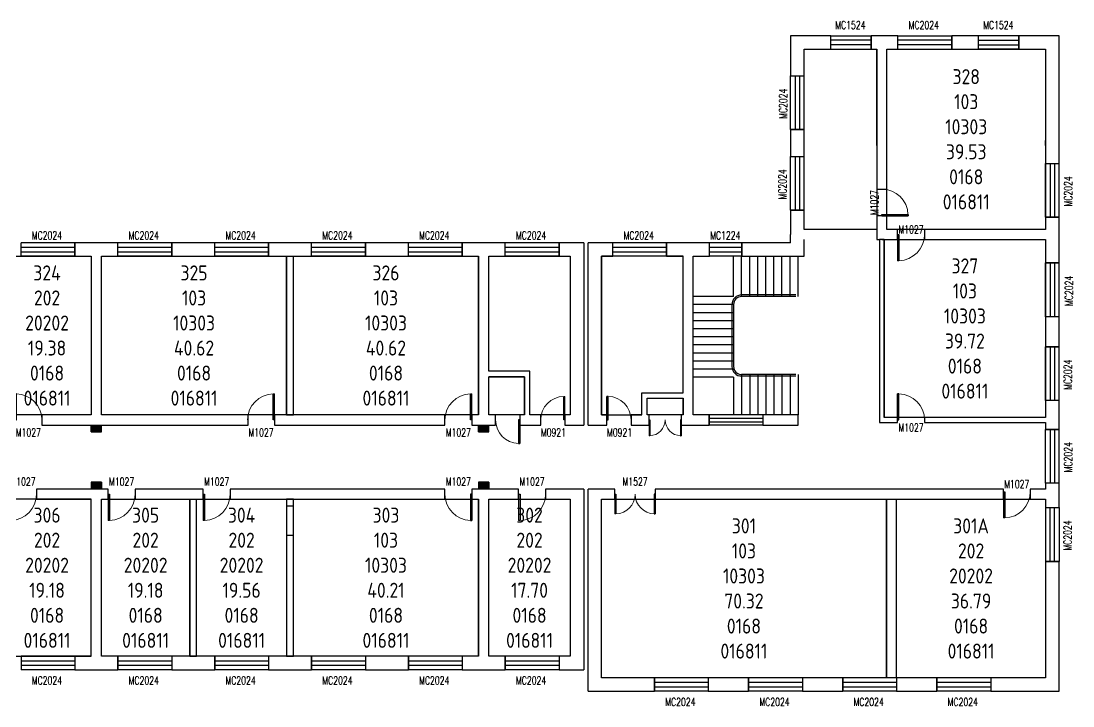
# Model space of a CAD drawing. Extents: x 249990 to 340609, y 91191 to 121643.
# Drawn here: x 301501 to 340609, y 91191 to 116668 of the extents above; entities that cross this region are included whole.
import ezdxf

# ---------------------------------------------------------------- set-up
doc = ezdxf.new("R2010")
doc.units = 0
doc.header["$LTSCALE"] = 1000
doc.header["$MEASUREMENT"] = 0
for name, color, linetype in [('body', 30, 'Continuous'), ('RM', 4, 'Continuous'), ('RM$', 5, 'Continuous'), ('RM$TXT', 5, 'Continuous')]:
    doc.layers.add(name, color=color, linetype=linetype)
doc.layers.get('0').freeze()
doc.styles.add('_TCH_WINDOW', font='SIMPLEX', dxfattribs={"height": 3.5, "bigfont": 'GBCBIG'})
doc.styles.add('HZ', font='gbenor.shx', dxfattribs={"bigfont": 'hztxt.shx'})

# ---------------------------------------------------------------- blocks, each defined once
blk = doc.blocks.new('$TCHSYS$WIN2D')
for p, q in [((-0.5, 0.5), (0.5, 0.5)), ((-0.5, 0.5), (-0.5, -0.5)), ((0.5, 0.5), (0.5, -0.5)), ((0.5, 0.167), (-0.5, 0.167)), ((0.5, -0.167), (-0.5, -0.167)), ((-0.5, -0.5), (0.5, -0.5))]:
    blk.add_line(p, q)
blk = doc.blocks.new('$DorLib2D$00000002')
for p, q in [((-0.5, 0), (-0.5, 0.4875)), ((-0.475, 0.4875), (-0.5, 0.4875)), ((-0.475, 0), (-0.475, 0.4875)), ((0.475, 0), (0.475, 0.4875)), ((0.475, 0.4875), (0.5, 0.4875)), ((0.5, 0), (0.5, 0.4875)), ((-0.5, 0), (-0.475, 0)), ((0.5, 0), (0.475, 0))]:
    blk.add_line(p, q)
at = {"lineweight": 13}
for centre, start, end in [((-0.4875, 0), 0, 88.53072), ((0.4875, 0), 91.46928, 180)]:
    blk.add_arc(centre, 0.4875, start, end, dxfattribs=at)
blk = doc.blocks.new('$DorLib2D$00000001')
for p, q in [((0.45, 0.975), (0.5, 0.975)), ((0.45, 0), (0.45, 0.975)), ((0.5, 0), (0.5, 0.975)), ((0.5, 0), (0.45, 0))]:
    blk.add_line(p, q)
at = {"lineweight": 13}
blk.add_arc((0.475, 0), 0.975, 91.4693, 180, dxfattribs=at)

msp = doc.modelspace()

# ---------------------------------------------------------------- hatches: boundary and pattern name
at = {"layer": 'body'}
for points in [[(304491, 101389), (304491, 101639), (304111, 101639), (304111, 101389)], [(318891, 101389), (318891, 101639), (318511, 101639), (318511, 101389)], [(304111, 99510), (304111, 99259), (304491, 99259), (304491, 99510)], [(318511, 99510), (318511, 99259), (318891, 99259), (318891, 99510)]]:
    msp.add_hatch(color=30, dxfattribs=at).paths.add_polyline_path(points)

# ---------------------------------------------------------------- linework, layer by layer
at = {"layer": 'body', "color": 30}
for p, q in [((331601, 116119), (330111, 116119)), ((330111, 116119), (330111, 114629)), ((331601, 115619), (331601, 116119)), ((333501, 116119), (333101, 116119)), ((333101, 116119), (333101, 115619)), ((334101, 116119), (333501, 116119)), ((334101, 115619), (334101, 116119)), ((337101, 116119), (336101, 116119)), ((336101, 116119), (336101, 115619)), ((337101, 115619), (337101, 116119)), ((340091, 116119), (338601, 116119)), ((338601, 116119), (338601, 115619)), ((340091, 111369), (340091, 116119)), ((330611, 115619), (331601, 115619)), ((330611, 114629), (330611, 115619)), ((333101, 115619), (333311, 115619)), ((333311, 112219), (333311, 115619)), ((333691, 115619), (334101, 115619)), ((333691, 112219), (333691, 115619)), ((336101, 115619), (337101, 115619)), ((338601, 115619), (339591, 115619)), ((339591, 115619), (339591, 111369)), ((330111, 114629), (330611, 114629)), ((330611, 112629), (330111, 112629)), ((330111, 112629), (330111, 111629)), ((330611, 111629), (330611, 112629)), ((330611, 112039), (330611, 112219)), ((333311, 112039), (333311, 112219)), ((333311, 112039), (333311, 110419)), ((333691, 110419), (333691, 112039)), ((339591, 112039), (339591, 112219)), ((330111, 111629), (330611, 111629)), ((339591, 111369), (340091, 111369)), ((333311, 110419), (333691, 110419)), ((330611, 109629), (330111, 109629)), ((330111, 109629), (330111, 108729)), ((330611, 108919), (330611, 109629)), ((333691, 109419), (333311, 109419)), ((333311, 109419), (333311, 108919)), ((333691, 108919), (333691, 109419)), ((340091, 109369), (339591, 109369)), ((339591, 109369), (339591, 108919)), ((340091, 108729), (340091, 109369)), ((330111, 108419), (330111, 108729)), ((333311, 108919), (333311, 108539)), ((334091, 108919), (333691, 108919)), ((334091, 108539), (334091, 108919)), ((339591, 108919), (335091, 108919)), ((335091, 108919), (335091, 108539)), ((340091, 107669), (340091, 108729)), ((304301, 108419), (303501, 108419)), ((303501, 108419), (303501, 107919)), ((305101, 108419), (304301, 108419)), ((305101, 107919), (305101, 108419)), ((308701, 108419), (307101, 108419)), ((307101, 108419), (307101, 107919)), ((308701, 107919), (308701, 108419)), ((312301, 108419), (310701, 108419)), ((310701, 108419), (310701, 107919)), ((312301, 107919), (312301, 108419)), ((315901, 108419), (314301, 108419)), ((314301, 108419), (314301, 107919)), ((315901, 107919), (315901, 108419)), ((318701, 108419), (317901, 108419)), ((317901, 108419), (317901, 107919)), ((319501, 108419), (318701, 108419)), ((319501, 107919), (319501, 108419)), ((322421, 108419), (321501, 108419)), ((321501, 108419), (321501, 107919)), ((322421, 108419), (322421, 101639)), ((322581, 101639), (322581, 108419)), ((323501, 108419), (322581, 108419)), ((323501, 107919), (323501, 108419)), ((326301, 108419), (325501, 108419)), ((325501, 108419), (325501, 107919)), ((327101, 108419), (326301, 108419)), ((327101, 107919), (327101, 108419)), ((330111, 108419), (328301, 108419)), ((328301, 108419), (328301, 107919)), ((330611, 107919), (330611, 108539)), ((333311, 108539), (333411, 108539)), ((333411, 108539), (333411, 101739)), ((333591, 108539), (333411, 108539)), ((333501, 108539), (334091, 108539)), ((333591, 108539), (333591, 101919)), ((335091, 108539), (339591, 108539)), ((339591, 108539), (339591, 107669)), ((303501, 107919), (304111, 107919)), ((304111, 107919), (304111, 102269)), ((304491, 107919), (305101, 107919)), ((304491, 102269), (304491, 107919)), ((307101, 107919), (308701, 107919)), ((310701, 107919), (312301, 107919)), ((311376, 102019), (311376, 107919)), ((311376, 107919), (311626, 107919)), ((311626, 102019), (311626, 107919)), ((314301, 107919), (315901, 107919)), ((317901, 107919), (318511, 107919)), ((318511, 103539), (318511, 107919)), ((318891, 107919), (319501, 107919)), ((318891, 103639), (318891, 107919)), ((321501, 107919), (321921, 107919)), ((321921, 107919), (321921, 102019)), ((323081, 102019), (323081, 107919)), ((323081, 107919), (323501, 107919)), ((325501, 107919), (326111, 107919)), ((326111, 102839), (326111, 107919)), ((326491, 107919), (327101, 107919)), ((326491, 102739), (326491, 107919)), ((327991, 106419), (327991, 107919)), ((328291, 106419), (328291, 107919)), ((328301, 107919), (330611, 107919)), ((328591, 106419), (328591, 107919)), ((328891, 106419), (328891, 107919)), ((329191, 106419), (329191, 107919)), ((329491, 106419), (329491, 107919)), ((329791, 106419), (329791, 107919)), ((330091, 106419), (330091, 107919)), ((330391, 106419), (330391, 107919)), ((339591, 107669), (340091, 107669)), ((327991, 106419), (326491, 106419)), ((330311, 106479), (328291, 106479)), ((330311, 106419), (328291, 106419)), ((327991, 106119), (326491, 106119)), ((327931, 106119), (327931, 103819)), ((327991, 106119), (327991, 103819)), ((327991, 105819), (326491, 105819)), ((340091, 105669), (339591, 105669)), ((339591, 105669), (339591, 105098)), ((340091, 105098), (340091, 105669)), ((327991, 105519), (326491, 105519)), ((327991, 105219), (326491, 105219)), ((327991, 104919), (326491, 104919)), ((333591, 105148), (333591, 105048)), ((339591, 105098), (339591, 104549)), ((340091, 104549), (340091, 105098)), ((327991, 104619), (326491, 104619)), ((339591, 104549), (340091, 104549)), ((327991, 104319), (326491, 104319)), ((320417, 103639), (318891, 103639)), ((320417, 102019), (320417, 103639)), ((327991, 104019), (326491, 104019)), ((327991, 103719), (326491, 103719)), ((318511, 102019), (318511, 103539)), ((318891, 102019), (318891, 103439)), ((320217, 103439), (318891, 103439)), ((320217, 102019), (320217, 103439)), ((327991, 103419), (326491, 103419)), ((327991, 103419), (327991, 102019)), ((330311, 103519), (328291, 103519)), ((328291, 103519), (328291, 102019)), ((330311, 103459), (328291, 103459)), ((328591, 103519), (328591, 102019)), ((328891, 103519), (328891, 102019)), ((329191, 103519), (329191, 102019)), ((329491, 103519), (329491, 102019)), ((329791, 103519), (329791, 102019)), ((330091, 103519), (330091, 102019)), ((330391, 103519), (330391, 102019)), ((324584, 102019), (324584, 102839)), ((324584, 102839), (326111, 102839)), ((324784, 102019), (324784, 102639)), ((324784, 102639), (326111, 102639)), ((326111, 102019), (326111, 102639)), ((326491, 102019), (326491, 102739)), ((340091, 102549), (339591, 102549)), ((339591, 102549), (339591, 101919)), ((340091, 101829), (340091, 102549)), ((304111, 102269), (304111, 102019)), ((304491, 102019), (304491, 102269)), ((304111, 102019), (302276, 102019)), ((302276, 102019), (302276, 101639)), ((310033, 102019), (304491, 102019)), ((309944, 101639), (309944, 102019)), ((317261, 102019), (310876, 102019)), ((310926, 102019), (310926, 101639)), ((311376, 102019), (311626, 102019)), ((317261, 101639), (317261, 102019)), ((318511, 102019), (318261, 102019)), ((318261, 102019), (318261, 101639)), ((319142, 102019), (318891, 102019)), ((319142, 101639), (319142, 102019)), ((320217, 102019), (320042, 102019)), ((320042, 102019), (320042, 101639)), ((320821, 102019), (320417, 102019)), ((320821, 101639), (320821, 102019)), ((321921, 102019), (321721, 102019)), ((321721, 102019), (321721, 101639)), ((323281, 102019), (323081, 102019)), ((323281, 101639), (323281, 102019)), ((324584, 102019), (324181, 102019)), ((324181, 102019), (324181, 101639)), ((324847, 102019), (324784, 102019)), ((324847, 101639), (324847, 102019)), ((326111, 102019), (326047, 102019)), ((326047, 102019), (326047, 101639)), ((327083, 102019), (326491, 102019)), ((327083, 101639), (327083, 102019)), ((330391, 102019), (329083, 102019)), ((329083, 102019), (329083, 101639)), ((330391, 101639), (330391, 102019)), ((333411, 101739), (334091, 101739)), ((334091, 101919), (333591, 101919)), ((334091, 101739), (334091, 101919)), ((339591, 101919), (335091, 101919)), ((335091, 101919), (335091, 101739)), ((335091, 101739), (339591, 101739)), ((339591, 101739), (339591, 101479)), ((340091, 101479), (340091, 101829)), ((302276, 101639), (304111, 101639)), ((304111, 101389), (304111, 101639)), ((304111, 101639), (304491, 101639)), ((304111, 101639), (304491, 101639)), ((304111, 101389), (304491, 101389)), ((304301, 101639), (309944, 101639)), ((304491, 101389), (304491, 101639)), ((310926, 101639), (311050, 101639)), ((311050, 101639), (317261, 101639)), ((318261, 101639), (318701, 101639)), ((318511, 101389), (318511, 101639)), ((318511, 101639), (318891, 101639)), ((318511, 101389), (318891, 101389)), ((318701, 101639), (319142, 101639)), ((318891, 101389), (318891, 101639)), ((320042, 101639), (320317, 101639)), ((320317, 101639), (320821, 101639)), ((321721, 101639), (322421, 101639)), ((322581, 101639), (323281, 101639)), ((324181, 101639), (324684, 101639)), ((324684, 101639), (324847, 101639)), ((326047, 101639), (326301, 101639)), ((326301, 101639), (327083, 101639)), ((329083, 101639), (330391, 101639)), ((339591, 101479), (340091, 101479)), ((304111, 99510), (304111, 99259)), ((304491, 99510), (304111, 99510)), ((304491, 99510), (304491, 99259)), ((318511, 99510), (318511, 99259)), ((318891, 99510), (318511, 99510)), ((318891, 99510), (318891, 99259)), ((340091, 99479), (339591, 99479)), ((339591, 99479), (339591, 99259)), ((340091, 99069), (340091, 99479)), ((304301, 99259), (302076, 99259)), ((302076, 99259), (302076, 98879)), ((304491, 99259), (304111, 99259)), ((304741, 99259), (304301, 99259)), ((304741, 98879), (304741, 99259)), ((308276, 99259), (305741, 99259)), ((305741, 99259), (305741, 98879)), ((308276, 98879), (308276, 99259)), ((317261, 99259), (309276, 99259)), ((309276, 99259), (309276, 98879)), ((317261, 98879), (317261, 99259)), ((318701, 99259), (318261, 99259)), ((318261, 99259), (318261, 98879)), ((318891, 99259), (318511, 99259)), ((320001, 99259), (318701, 99259)), ((320001, 98879), (320001, 99259)), ((322421, 99259), (321001, 99259)), ((321001, 99259), (321001, 98879)), ((322421, 99259), (322421, 92539)), ((322581, 91739), (322581, 99259)), ((323581, 99259), (322581, 99259)), ((323581, 98879), (323581, 99259)), ((337521, 99259), (325081, 99259)), ((325081, 99259), (325081, 98879)), ((338021, 99259), (337521, 99259)), ((338021, 98879), (338021, 99259)), ((339591, 99259), (339021, 99259)), ((339021, 99259), (339021, 98879)), ((340091, 98569), (340091, 99069)), ((302076, 98879), (304111, 98879)), ((304111, 93039), (304111, 98879)), ((304491, 93039), (304491, 98879)), ((304491, 98879), (304741, 98879)), ((305741, 98879), (308276, 98879)), ((307776, 93039), (307776, 98879)), ((307776, 98879), (308026, 98879)), ((308026, 93039), (308026, 98879)), ((309276, 98879), (317261, 98879)), ((311376, 98879), (311376, 98629)), ((311626, 98879), (311376, 98879)), ((311376, 98629), (311626, 98629)), ((311376, 98629), (311376, 97529)), ((311626, 98629), (311626, 98879)), ((311626, 97529), (311626, 98629)), ((318261, 98879), (318511, 98879)), ((318511, 93039), (318511, 98879)), ((318891, 93039), (318891, 98879)), ((318891, 98879), (320001, 98879)), ((321001, 98879), (321921, 98879)), ((321921, 98879), (321921, 93039)), ((323081, 92239), (323081, 98879)), ((323081, 98879), (323581, 98879)), ((325081, 98879), (337521, 98879)), ((333671, 92239), (333671, 98879)), ((334051, 92239), (334051, 98879)), ((337521, 98879), (338021, 98879)), ((339021, 98879), (339591, 98879)), ((339591, 98879), (339591, 98569)), ((339591, 98569), (340091, 98569)), ((311626, 97529), (311376, 97529)), ((311376, 97529), (311376, 93039)), ((311626, 93039), (311626, 97529)), ((340091, 96569), (339591, 96569)), ((339591, 96569), (339591, 92239)), ((340091, 91739), (340091, 96569)), ((304111, 93039), (303501, 93039)), ((303501, 93039), (303501, 92539)), ((305101, 93039), (304491, 93039)), ((305101, 92539), (305101, 93039)), ((307901, 93039), (307101, 93039)), ((307101, 93039), (307101, 92539)), ((307776, 93039), (308026, 93039)), ((308701, 93039), (307901, 93039)), ((308701, 92539), (308701, 93039)), ((312301, 93039), (310701, 93039)), ((310701, 93039), (310701, 92539)), ((311376, 93039), (311626, 93039)), ((312301, 92539), (312301, 93039)), ((315901, 93039), (314301, 93039)), ((314301, 93039), (314301, 92539)), ((315901, 92539), (315901, 93039)), ((318511, 93039), (317901, 93039)), ((317901, 93039), (317901, 92539)), ((319501, 93039), (318891, 93039)), ((319501, 92539), (319501, 93039)), ((321921, 93039), (321501, 93039)), ((321501, 93039), (321501, 92539)), ((303501, 92539), (304301, 92539)), ((304301, 92539), (305101, 92539)), ((307101, 92539), (307776, 92539)), ((307776, 92539), (307776, 92539)), ((307776, 92539), (308026, 92539)), ((308026, 92539), (308701, 92539)), ((308026, 92539), (308026, 92539)), ((310701, 92539), (312301, 92539)), ((314301, 92539), (315901, 92539)), ((317901, 92539), (318701, 92539)), ((318701, 92539), (319501, 92539)), ((321501, 92539), (322421, 92539)), ((325051, 92239), (323081, 92239)), ((325051, 91739), (325051, 92239)), ((328551, 92239), (327051, 92239)), ((327051, 92239), (327051, 91739)), ((328551, 91739), (328551, 92239)), ((332051, 92239), (330551, 92239)), ((330551, 92239), (330551, 91739)), ((332051, 91739), (332051, 92239)), ((335551, 92239), (334051, 92239)), ((334051, 92239), (334051, 91739)), ((335551, 91739), (335551, 92239)), ((339591, 92239), (337551, 92239)), ((337551, 92239), (337551, 91739)), ((322581, 91739), (325051, 91739)), ((327051, 91739), (328551, 91739)), ((330551, 91739), (332051, 91739)), ((334051, 91739), (335551, 91739)), ((337551, 91739), (340091, 91739))]:
    msp.add_line(p, q, dxfattribs=at)
for centre, radius, start, end in [((328291, 106119), 360, 90, 180), ((328291, 106119), 300, 90, 180), ((328291, 103819), 360, 180, 270), ((328291, 103819), 300, 180, 270)]:
    msp.add_arc(centre, radius, start, end, dxfattribs=at)
at = {"layer": 'RM'}
for points in [[(330611, 115619), (333311, 115619), (333311, 108919), (330611, 108919)], [(318891, 107919), (321921, 107919), (321921, 102019), (320417, 102019), (320417, 103639), (318891, 103639)], [(324584, 102019), (324584, 102839), (326111, 102839), (326111, 107919), (323081, 107919), (323081, 102019)], [(318891, 103439), (320217, 103439), (320217, 102019), (318891, 102019)], [(324784, 102639), (326111, 102639), (326111, 102019), (324784, 102019)]]:
    msp.add_lwpolyline(points, close=True, dxfattribs=at)
at = {"layer": 'RM$'}
for points in [[(333691, 115619), (339591, 115619), (339591, 108919), (333691, 108919)], [(333591, 108539), (339591, 108539), (339591, 101919), (333591, 101919)], [(300826, 107919), (304111, 107919), (304111, 102019), (300826, 102019)], [(304491, 107919), (311376, 107919), (311376, 102019), (304491, 102019)], [(311626, 107919), (318511, 107919), (318511, 102019), (311626, 102019)], [(304111, 98879), (300826, 98879), (300826, 93039), (304111, 93039)], [(304491, 98879), (307776, 98879), (307776, 93039), (304491, 93039)], [(308026, 98879), (311376, 98879), (311376, 93039), (308026, 93039)], [(311626, 98879), (318511, 98879), (318511, 93039), (311626, 93039)], [(318891, 98879), (321921, 98879), (321921, 93039), (318891, 93039)], [(323081, 98879), (333671, 98879), (333671, 92239), (323081, 92239)], [(334051, 98879), (339591, 98879), (339591, 92239), (334051, 92239)]]:
    msp.add_lwpolyline(points, close=True, dxfattribs=at)

# ---------------------------------------------------------------- block references
at = {"layer": 'body', "color": 30}
ref = msp.add_blockref('$TCHSYS$WIN2D', (332351, 115869), dxfattribs=dict(at, xscale=1500, yscale=-500, zscale=1500))
ref.add_attrib('A', 'MC1524', (331771, 116371), dxfattribs={"layer": '0', "height": 297.5, "style": '_TCH_WINDOW', "width": 0.705882})
ref = msp.add_blockref('$TCHSYS$WIN2D', (335101, 115869), dxfattribs=dict(at, xscale=2000, yscale=-500, zscale=2000, rotation=359.9999999999997))
ref.add_attrib('A', 'MC2024', (334501, 116371), dxfattribs={"layer": '0', "height": 297.5, "style": '_TCH_WINDOW', "width": 0.705882})
ref = msp.add_blockref('$TCHSYS$WIN2D', (337851, 115869), dxfattribs=dict(at, xscale=-1500, yscale=-500, zscale=-1500, rotation=359.9999999999997))
ref.add_attrib('A', 'MC1524', (337271, 116371), dxfattribs={"layer": '0', "height": 297.5, "style": '_TCH_WINDOW', "width": 0.705882})
ref = msp.add_blockref('$TCHSYS$WIN2D', (330361, 113629), dxfattribs=dict(at, xscale=2000, yscale=500, zscale=2000, rotation=90))
ref.add_attrib('A', 'MC2024', (329983, 113029), dxfattribs={"layer": '0', "height": 297.5, "rotation": 90, "style": '_TCH_WINDOW', "width": 0.705882})
ref = msp.add_blockref('$TCHSYS$WIN2D', (330361, 110629), dxfattribs=dict(at, xscale=2000, yscale=500, zscale=2000, rotation=90))
ref.add_attrib('A', 'MC2024', (329958, 110029), dxfattribs={"layer": '0', "height": 297.5, "rotation": 90, "style": '_TCH_WINDOW', "width": 0.705882})
ref = msp.add_blockref('$TCHSYS$WIN2D', (339841, 110369), dxfattribs=dict(at, xscale=-2000, yscale=-500, zscale=-2000, rotation=270))
ref.add_attrib('A', 'MC2024', (340579, 109769), dxfattribs={"layer": '0', "height": 297.5, "rotation": 90, "style": '_TCH_WINDOW', "width": 0.705882})
ref = msp.add_blockref('$DorLib2D$00000001', (333501, 109919), dxfattribs=dict(at, xscale=-1000, yscale=-1000, zscale=-1000, rotation=90))
ref.add_attrib('A', 'M1027', (333374, 109449), dxfattribs={"layer": '0', "height": 297.5, "rotation": 90, "style": '_TCH_WINDOW', "width": 0.705882})
ref = msp.add_blockref('$TCHSYS$WIN2D', (302501, 108169), dxfattribs=dict(at, xscale=-2000, yscale=-500, zscale=-2000))
ref.add_attrib('A', 'MC2024', (301901, 108546), dxfattribs={"layer": '0', "height": 297.5, "style": '_TCH_WINDOW', "width": 0.705882})
ref = msp.add_blockref('$TCHSYS$WIN2D', (306101, 108169), dxfattribs=dict(at, xscale=-2000, yscale=-500, zscale=-2000))
ref.add_attrib('A', 'MC2024', (305501, 108546), dxfattribs={"layer": '0', "height": 297.5, "style": '_TCH_WINDOW', "width": 0.705882})
ref = msp.add_blockref('$TCHSYS$WIN2D', (309701, 108169), dxfattribs=dict(at, xscale=-2000, yscale=-500, zscale=-2000))
ref.add_attrib('A', 'MC2024', (309101, 108546), dxfattribs={"layer": '0', "height": 297.5, "style": '_TCH_WINDOW', "width": 0.705882})
ref = msp.add_blockref('$TCHSYS$WIN2D', (313301, 108169), dxfattribs=dict(at, xscale=-2000, yscale=-500, zscale=-2000))
ref.add_attrib('A', 'MC2024', (312701, 108546), dxfattribs={"layer": '0', "height": 297.5, "style": '_TCH_WINDOW', "width": 0.705882})
ref = msp.add_blockref('$TCHSYS$WIN2D', (316901, 108169), dxfattribs=dict(at, xscale=-2000, yscale=-500, zscale=-2000))
ref.add_attrib('A', 'MC2024', (316301, 108546), dxfattribs={"layer": '0', "height": 297.5, "style": '_TCH_WINDOW', "width": 0.705882})
ref = msp.add_blockref('$TCHSYS$WIN2D', (320501, 108169), dxfattribs=dict(at, xscale=-2000, yscale=-500, zscale=-2000))
ref.add_attrib('A', 'MC2024', (319901, 108546), dxfattribs={"layer": '0', "height": 297.5, "style": '_TCH_WINDOW', "width": 0.705882})
ref = msp.add_blockref('$TCHSYS$WIN2D', (324501, 108169), dxfattribs=dict(at, xscale=-2000, yscale=-500, zscale=-2000))
ref.add_attrib('A', 'MC2024', (323901, 108546), dxfattribs={"layer": '0', "height": 297.5, "style": '_TCH_WINDOW', "width": 0.705882})
ref = msp.add_blockref('$TCHSYS$WIN2D', (327701, 108169), dxfattribs=dict(at, xscale=-1200, yscale=-500, zscale=-1200))
ref.add_attrib('A', 'MC1224', (327121, 108546), dxfattribs={"layer": '0', "height": 297.5, "style": '_TCH_WINDOW', "width": 0.705882})
ref = msp.add_blockref('$DorLib2D$00000001', (334591, 108729), dxfattribs=dict(at, xscale=-1000, yscale=-1000, zscale=-1000, rotation=359.9999999999997))
ref.add_attrib('A', 'M1027', (334121, 108766), dxfattribs={"layer": '0', "height": 297.5, "style": '_TCH_WINDOW', "width": 0.705882})
ref = msp.add_blockref('$TCHSYS$WIN2D', (339841, 106669), dxfattribs=dict(at, xscale=-2000, yscale=500, zscale=-2000, rotation=270))
ref.add_attrib('A', 'MC2024', (340609, 106069), dxfattribs={"layer": '0', "height": 297.5, "rotation": 90, "style": '_TCH_WINDOW', "width": 0.705882})
ref = msp.add_blockref('$TCHSYS$WIN2D', (339841, 103549), dxfattribs=dict(at, xscale=-2000, yscale=500, zscale=-2000, rotation=270))
ref.add_attrib('A', 'MC2024', (340571, 102949), dxfattribs={"layer": '0', "height": 297.5, "rotation": 90, "style": '_TCH_WINDOW', "width": 0.705882})
ref = msp.add_blockref('$DorLib2D$00000001', (301776, 101829), dxfattribs=dict(at, xscale=-1000, yscale=1000, zscale=-1000))
ref.add_attrib('A', 'M1027', (301306, 101216), dxfattribs={"layer": '0', "height": 297.5, "style": '_TCH_WINDOW', "width": 0.705882})
ref = msp.add_blockref('$DorLib2D$00000001', (310426, 101829), dxfattribs=dict(at, xscale=1000, yscale=1000, zscale=1000))
ref.add_attrib('A', 'M1027', (309956, 101216), dxfattribs={"layer": '0', "height": 297.5, "style": '_TCH_WINDOW', "width": 0.705882})
ref = msp.add_blockref('$DorLib2D$00000001', (317761, 101829), dxfattribs=dict(at, xscale=1000, yscale=1000, zscale=1000))
ref.add_attrib('A', 'M1027', (317291, 101216), dxfattribs={"layer": '0', "height": 297.5, "style": '_TCH_WINDOW', "width": 0.705882})
ref = msp.add_blockref('$DorLib2D$00000001', (321271, 101829), dxfattribs=dict(at, xscale=900, yscale=900, zscale=900))
ref.add_attrib('A', 'M0921', (320826, 101216), dxfattribs={"layer": '0', "height": 297.5, "style": '_TCH_WINDOW', "width": 0.705882})
ref = msp.add_blockref('$DorLib2D$00000001', (323731, 101829), dxfattribs=dict(at, xscale=-900, yscale=900, zscale=-900))
ref.add_attrib('A', 'M0921', (323286, 101216), dxfattribs={"layer": '0', "height": 297.5, "style": '_TCH_WINDOW', "width": 0.705882})
ref = msp.add_blockref('$DorLib2D$00000001', (334591, 101829), dxfattribs=dict(at, xscale=-1000, yscale=1000, zscale=-1000))
ref.add_attrib('A', 'M1027', (334121, 101396), dxfattribs={"layer": '0', "height": 297.5, "style": '_TCH_WINDOW', "width": 0.705882})
for name, p, xscale, yscale, zscale in [('$DorLib2D$00000001', (319592, 101829), 900, -900, 900), ('$DorLib2D$00000002', (325447, 101829), 1200, -1200, 1200), ('$TCHSYS$WIN2D', (328083, 101829), -2000, 380, -2000)]:
    msp.add_blockref(name, p, dxfattribs=dict(at, xscale=xscale, yscale=yscale, zscale=zscale))
ref = msp.add_blockref('$TCHSYS$WIN2D', (339841, 100479), dxfattribs=dict(at, xscale=-2000, yscale=500, zscale=-2000, rotation=270))
ref.add_attrib('A', 'MC2024', (340577, 99879), dxfattribs={"layer": '0', "height": 297.5, "rotation": 90, "style": '_TCH_WINDOW', "width": 0.705882})
ref = msp.add_blockref('$DorLib2D$00000001', (301576, 99069), dxfattribs=dict(at, xscale=-1000, yscale=-1000, zscale=-1000, rotation=359.9999999999996))
ref.add_attrib('A', 'M1027', (301106, 99386), dxfattribs={"layer": '0', "height": 297.5, "style": '_TCH_WINDOW', "width": 0.705882})
ref = msp.add_blockref('$DorLib2D$00000001', (305241, 99069), dxfattribs=dict(at, xscale=-1000, yscale=-1000, zscale=-1000))
ref.add_attrib('A', 'M1027', (304771, 99386), dxfattribs={"layer": '0', "height": 297.5, "style": '_TCH_WINDOW', "width": 0.705882})
ref = msp.add_blockref('$DorLib2D$00000001', (308776, 99069), dxfattribs=dict(at, xscale=-1000, yscale=-1000, zscale=-1000))
ref.add_attrib('A', 'M1027', (308306, 99386), dxfattribs={"layer": '0', "height": 297.5, "style": '_TCH_WINDOW', "width": 0.705882})
ref = msp.add_blockref('$DorLib2D$00000001', (317761, 99069), dxfattribs=dict(at, xscale=1000, yscale=-1000, zscale=1000))
ref.add_attrib('A', 'M1027', (317291, 99386), dxfattribs={"layer": '0', "height": 297.5, "style": '_TCH_WINDOW', "width": 0.705882})
ref = msp.add_blockref('$DorLib2D$00000001', (320501, 99069), dxfattribs=dict(at, xscale=-1000, yscale=-1000, zscale=-1000))
ref.add_attrib('A', 'M1027', (320031, 99386), dxfattribs={"layer": '0', "height": 297.5, "style": '_TCH_WINDOW', "width": 0.705882})
ref = msp.add_blockref('$DorLib2D$00000002', (324331, 99069), dxfattribs=dict(at, xscale=1500, yscale=-1500, zscale=1500))
ref.add_attrib('A', 'M1527', (323861, 99386), dxfattribs={"layer": '0', "height": 297.5, "style": '_TCH_WINDOW', "width": 0.705882})
ref = msp.add_blockref('$DorLib2D$00000001', (338521, 99159), dxfattribs=dict(at, xscale=1000, yscale=1000, zscale=-1000, rotation=180))
ref.add_attrib('A', 'M1027', (338051, 99296), dxfattribs={"layer": '0', "height": 297.5, "style": '_TCH_WINDOW', "width": 0.705882})
ref = msp.add_blockref('$TCHSYS$WIN2D', (339841, 97569), dxfattribs=dict(at, xscale=2000, yscale=-500, zscale=2000, rotation=270))
ref.add_attrib('A', 'MC2024', (340559, 96969), dxfattribs={"layer": '0', "height": 297.5, "rotation": 90, "style": '_TCH_WINDOW', "width": 0.705882})
ref = msp.add_blockref('$TCHSYS$WIN2D', (302501, 92789), dxfattribs=dict(at, xscale=2000, yscale=-500, zscale=2000, rotation=180))
ref.add_attrib('A', 'MC2024', (301901, 91991), dxfattribs={"layer": '0', "height": 297.5, "style": '_TCH_WINDOW', "width": 0.705882})
ref = msp.add_blockref('$TCHSYS$WIN2D', (306101, 92789), dxfattribs=dict(at, xscale=2000, yscale=-500, zscale=2000, rotation=180))
ref.add_attrib('A', 'MC2024', (305501, 91991), dxfattribs={"layer": '0', "height": 297.5, "style": '_TCH_WINDOW', "width": 0.705882})
ref = msp.add_blockref('$TCHSYS$WIN2D', (309701, 92789), dxfattribs=dict(at, xscale=2000, yscale=-500, zscale=2000, rotation=180))
ref.add_attrib('A', 'MC2024', (309101, 91991), dxfattribs={"layer": '0', "height": 297.5, "style": '_TCH_WINDOW', "width": 0.705882})
ref = msp.add_blockref('$TCHSYS$WIN2D', (313301, 92789), dxfattribs=dict(at, xscale=2000, yscale=-500, zscale=2000, rotation=180))
ref.add_attrib('A', 'MC2024', (312701, 91991), dxfattribs={"layer": '0', "height": 297.5, "style": '_TCH_WINDOW', "width": 0.705882})
ref = msp.add_blockref('$TCHSYS$WIN2D', (316901, 92789), dxfattribs=dict(at, xscale=2000, yscale=-500, zscale=2000, rotation=180))
ref.add_attrib('A', 'MC2024', (316301, 91991), dxfattribs={"layer": '0', "height": 297.5, "style": '_TCH_WINDOW', "width": 0.705882})
ref = msp.add_blockref('$TCHSYS$WIN2D', (320501, 92789), dxfattribs=dict(at, xscale=2000, yscale=-500, zscale=2000, rotation=180))
ref.add_attrib('A', 'MC2024', (319901, 91991), dxfattribs={"layer": '0', "height": 297.5, "style": '_TCH_WINDOW', "width": 0.705882})
ref = msp.add_blockref('$TCHSYS$WIN2D', (326051, 91989), dxfattribs=dict(at, xscale=2000, yscale=-500, zscale=2000, rotation=180))
ref.add_attrib('A', 'MC2024', (325451, 91191), dxfattribs={"layer": '0', "height": 297.5, "style": '_TCH_WINDOW', "width": 0.705882})
ref = msp.add_blockref('$TCHSYS$WIN2D', (329551, 91989), dxfattribs=dict(at, xscale=2000, yscale=-500, zscale=2000, rotation=180))
ref.add_attrib('A', 'MC2024', (328951, 91191), dxfattribs={"layer": '0', "height": 297.5, "style": '_TCH_WINDOW', "width": 0.705882})
ref = msp.add_blockref('$TCHSYS$WIN2D', (333051, 91989), dxfattribs=dict(at, xscale=2000, yscale=-500, zscale=2000, rotation=180))
ref.add_attrib('A', 'MC2024', (332451, 91191), dxfattribs={"layer": '0', "height": 297.5, "style": '_TCH_WINDOW', "width": 0.705882})
ref = msp.add_blockref('$TCHSYS$WIN2D', (336551, 91989), dxfattribs=dict(at, xscale=2000, yscale=-500, zscale=2000, rotation=180))
ref.add_attrib('A', 'MC2024', (335951, 91191), dxfattribs={"layer": '0', "height": 297.5, "style": '_TCH_WINDOW', "width": 0.705882})

# ---------------------------------------------------------------- texts
at = {"layer": 'RM$TXT', "char_height": 558.8, "attachment_point": 8, "style": 'HZ'}
for s, insert in [('328^M^J103^M^J10303^M^J39.53^M^J0168^M^J016811^M^J', (336641, 109662)), ('324^M^J202^M^J20202^M^J19.38^M^J0168^M^J016811^M^J', (302468, 102362)), ('325^M^J103^M^J10303^M^J40.62^M^J0168^M^J016811^M^J', (307933, 102362)), ('326^M^J103^M^J10303^M^J40.62^M^J0168^M^J016811^M^J', (315068, 102362)), ('327^M^J103^M^J10303^M^J39.72^M^J0168^M^J016811^M^J', (336591, 102622)), ('306^M^J202^M^J20202^M^J19.18^M^J0168^M^J016811^M^J', (302468, 93352)), ('305^M^J202^M^J20202^M^J19.18^M^J0168^M^J016811^M^J', (306133, 93352)), ('304^M^J202^M^J20202^M^J19.56^M^J0168^M^J016811^M^J', (309701, 93352)), ('303^M^J103^M^J10303^M^J40.21^M^J0168^M^J016811^M^J', (315068, 93352)), ('302^M^J202^M^J20202^M^J17.70^M^J0168^M^J016811^M^J', (320406, 93352)), ('301^M^J103^M^J10303^M^J70.32^M^J0168^M^J016811^M^J', (328376, 92952)), ('301A^M^J202^M^J20202^M^J36.79^M^J0168^M^J016811^M^J', (336821, 92952))]:
    msp.add_mtext(s, dxfattribs=dict(at, insert=insert))

doc.saveas('drawing.dxf')
